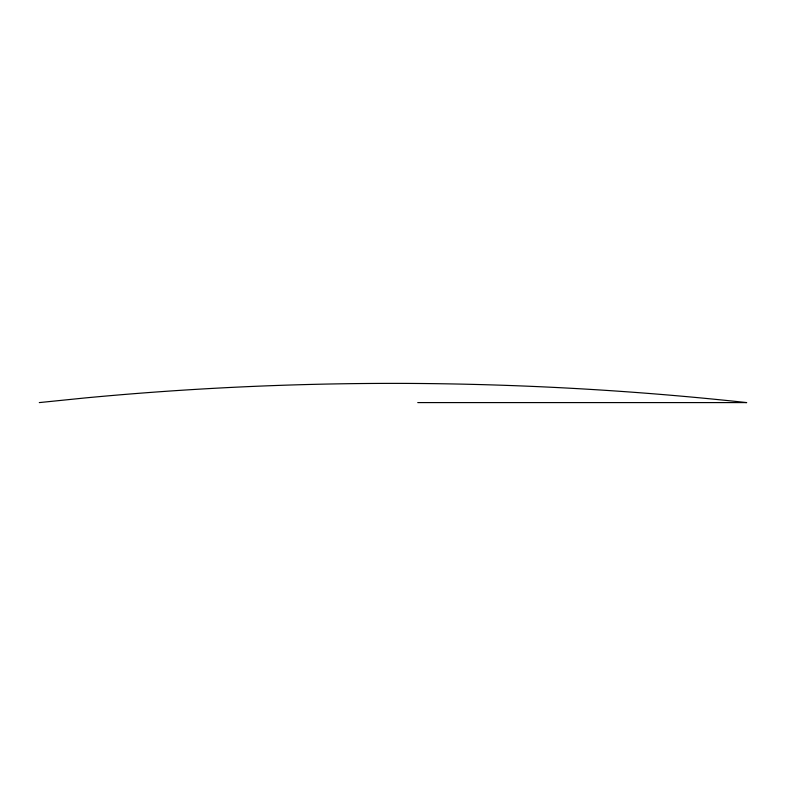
<?xml version="1.0" encoding="UTF-8"?>
<svg xmlns="http://www.w3.org/2000/svg" width="786" height="786" viewBox="0 0 786 786"><rect width="100%" height="100%" fill="white"/><g stroke="black" fill="none" stroke-linecap="round" stroke-linejoin="round"><path stroke-width="1.18" d="M39.3 402.589L85.114 397.942A3277.649 3277.649 0 0 1 407.148 383.411C520.558 383.961 633.948 390.357 746.7 402.589L417.739 402.589"/></g></svg>
